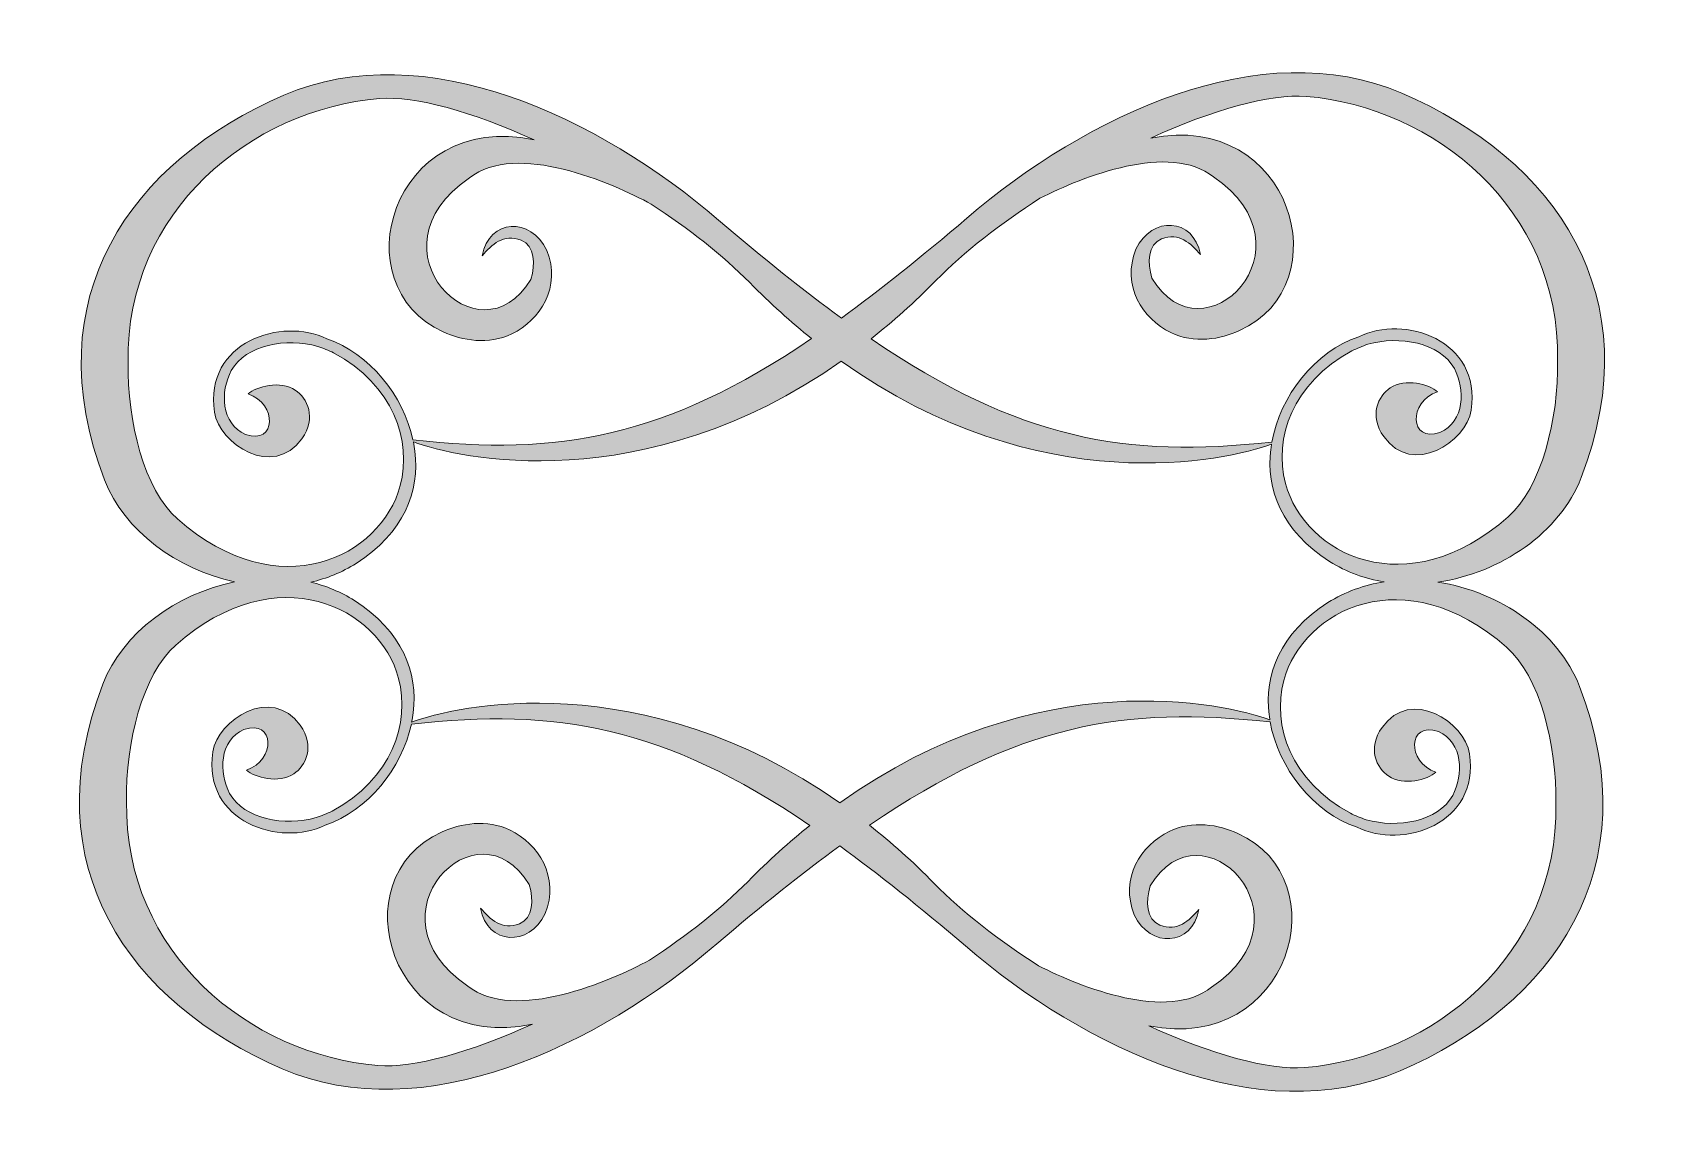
# Model space of a CAD drawing. Header units: inches. Extents: x -226 to 821, y 65 to 776.
import ezdxf

# ---------------------------------------------------------------- set-up
doc = ezdxf.new("R2010")
doc.units = ezdxf.units.IN
doc.header["$MEASUREMENT"] = 0
doc.layers.add('图层 1', color=7, linetype='Continuous')

msp = doc.modelspace()

# ---------------------------------------------------------------- hatches: boundary and pattern name
at = {"layer": '图层 1', "true_color": 0xffffff}
h = msp.add_hatch(color=7, dxfattribs=at)
h.dxf.hatch_style = 2
edge = h.paths.add_edge_path()
edge.add_spline(control_points=[(682.5, 420.4), (722.8, 426.3), (761.3, 452.3), (775, 487.9), (820.5, 605.4), (758, 693.8), (659.1, 736.3), (568, 775.5), (455.3, 721.7), (378.2, 655.6), (348.7, 630.3), (321.9, 609), (297.1, 591), (272.8, 608.7), (246.6, 629.6), (217.8, 654.3), (140.8, 720.3), (28.1, 774.2), (-63, 735), (-161.9, 692.4), (-224.4, 604), (-178.9, 486.5), (-166.2, 453.4), (-132.1, 428.7), (-94.9, 420.6), (-132.5, 412.8), (-167.1, 387.9), (-180, 354.5), (-225.5, 237), (-163, 148.6), (-64.1, 106), (27, 66.8), (139.7, 120.7), (216.7, 186.8), (245.5, 211.4), (271.7, 232.3), (296, 250), (320.9, 232), (347.6, 210.7), (377.2, 185.4), (454.2, 119.3), (566.9, 65.5), (658, 104.7), (756.9, 147.2), (819.5, 235.6), (773.9, 353.1), (760.3, 388.4), (722.4, 414.2), (682.5, 420.4)], knot_values=[0, 0, 0, 0, 1, 1, 1, 2, 2, 2, 3, 3, 3, 4, 4, 4, 5, 5, 5, 6, 6, 6, 7, 7, 7, 8, 8, 8, 9, 9, 9, 10, 10, 10, 11, 11, 11, 12, 12, 12, 13, 13, 13, 14, 14, 14, 15, 15, 15, 16, 16, 16, 16], degree=3, periodic=1)
edge = h.paths.add_edge_path()
edge.add_spline(control_points=[(573.5, 334.6), (573.6, 333.6), (573.8, 332.5), (573.9, 331.4), (545.1, 342.3), (424.1, 369.1), (296, 277.9), (167.9, 367.8), (47.4, 340.6), (19.5, 329.9), (19.9, 331.9), (20.2, 333.9), (20.5, 336), (23.7, 361.8), (13.7, 388.7), (-17.5, 408.5), (-26.2, 414.1), (-35.8, 418), (-45.7, 420.4), (-35.4, 422.7), (-25.5, 426.7), (-16.4, 432.5), (14.7, 452.3), (24.8, 479.2), (21.5, 505), (21.3, 507), (21, 509.1), (20.6, 511.1), (48.5, 500.4), (168.9, 473.1), (297, 563.1), (425.2, 471.9), (546.2, 498.7), (575, 509.6), (574.9, 508.5), (574.7, 507.5), (574.5, 506.4), (571.3, 480.6), (581.3, 453.7), (612.5, 433.8), (623.3, 426.9), (635.4, 422.6), (647.8, 420.6), (635, 418.6), (622.6, 414.3), (611.4, 407.2), (580.3, 387.3), (570.2, 360.4), (573.5, 334.6)], knot_values=[0, 0, 0, 0, 1, 1, 1, 2, 2, 2, 3, 3, 3, 4, 4, 4, 5, 5, 5, 6, 6, 6, 7, 7, 7, 8, 8, 8, 9, 9, 9, 10, 10, 10, 11, 11, 11, 12, 12, 12, 13, 13, 13, 14, 14, 14, 15, 15, 15, 16, 16, 16, 16], degree=3, periodic=1)
edge = h.paths.add_edge_path()
edge.add_spline(control_points=[(358.2, 615.3), (376.4, 633.8), (399.9, 652), (425.4, 668.4), (453.3, 682.6), (509.1, 704.6), (537.4, 682.3), (605.1, 636.7), (530.8, 561.2), (497.7, 616.8), (494.6, 626.8), (495, 638.4), (504, 642.1), (515.2, 646.7), (522.9, 639.1), (529, 632.1), (524.7, 656), (497.7, 657.2), (487.4, 635.5), (477.8, 611.8), (491.8, 590.5), (509.9, 581.6), (525, 574.2), (542.2, 577.4), (554.3, 582.9), (620, 612.5), (588.3, 725.2), (496.9, 707.3), (536.8, 725.4), (574.2, 736.1), (597.3, 734.2), (680.1, 727.3), (761.4, 661.6), (759.8, 563.7), (760.5, 525.8), (749.2, 481.3), (727.9, 462.6), (662.4, 405.1), (596.3, 438), (584, 484.2), (576.3, 513.2), (588.4, 548.9), (626.9, 569.9), (630.2, 571.4), (633.6, 572.8), (637.2, 574.1), (657.5, 579.8), (683.6, 575.2), (693.1, 558.5), (700.3, 544.9), (699.8, 524.3), (683.8, 517.1), (663.8, 510.3), (663.3, 536.9), (682.2, 543.4), (676.9, 548.3), (661.3, 552.2), (651.7, 545.9), (643.8, 540.7), (637.9, 528.1), (647.5, 514.4), (665.9, 488.4), (700.9, 510.7), (704, 531.6), (710.7, 576.9), (660.4, 593.5), (631.3, 578.9), (603.1, 569.5), (580.3, 540.4), (575.2, 510.9), (480.6, 500.5), (412.1, 512.4), (316.3, 577.6), (330.3, 588.6), (344.3, 601.1), (358.2, 615.3)], knot_values=[0, 0, 0, 0, 1, 1, 1, 2, 2, 2, 3, 3, 3, 4, 4, 4, 5, 5, 5, 6, 6, 6, 7, 7, 7, 8, 8, 8, 9, 9, 9, 10, 10, 10, 11, 11, 11, 12, 12, 12, 13, 13, 13, 14, 14, 14, 15, 15, 15, 16, 16, 16, 17, 17, 17, 18, 18, 18, 19, 19, 19, 20, 20, 20, 21, 21, 21, 22, 22, 22, 23, 23, 23, 24, 24, 24, 25, 25, 25, 25], degree=3, periodic=1)
edge = h.paths.add_edge_path()
edge.add_spline(control_points=[(-163.7, 562.3), (-165.3, 660.3), (-84, 725.9), (-1.2, 732.8), (21.7, 734.7), (58.9, 724.1), (98.6, 706.2), (6.1, 725.4), (-26.2, 611.8), (39.9, 582.1), (52, 576.6), (69.2, 573.4), (84.2, 580.8), (102.4, 589.7), (116.4, 611), (106.8, 634.7), (96.5, 656.4), (69.5, 655.2), (65.1, 631.3), (71.2, 638.3), (78.9, 645.9), (90.2, 641.3), (99.1, 637.6), (99.5, 626), (96.5, 616), (63.3, 560.4), (-11, 635.9), (56.8, 681.5), (87.1, 705.4), (149.1, 678.3), (174.3, 664.6), (198.4, 648.9), (220.5, 631.5), (237.9, 613.9), (251.2, 600.3), (264.6, 588.4), (277.9, 577.7), (182.9, 513.5), (114.6, 501.9), (20.3, 512.3), (14.3, 540.9), (-7.9, 568.4), (-35.2, 577.5), (-64.4, 592.1), (-114.6, 575.5), (-107.9, 530.3), (-104.9, 509.4), (-69.8, 487.1), (-51.4, 513), (-41.8, 526.7), (-47.8, 539.3), (-55.7, 544.5), (-65.2, 550.8), (-80.8, 546.9), (-86.2, 542), (-67.2, 535.5), (-67.7, 509), (-87.8, 515.7), (-103.7, 522.9), (-104.3, 543.5), (-97, 557.1), (-87.5, 573.8), (-61.4, 578.5), (-41.2, 572.7), (-37.6, 571.5), (-34.1, 570.1), (-30.9, 568.6), (7.7, 547.5), (19.8, 511.8), (12.1, 482.8), (-0.2, 436.6), (-66.3, 403.7), (-131.8, 461.2), (-153.2, 480), (-164.4, 524.5), (-163.7, 562.3)], knot_values=[0, 0, 0, 0, 1, 1, 1, 2, 2, 2, 3, 3, 3, 4, 4, 4, 5, 5, 5, 6, 6, 6, 7, 7, 7, 8, 8, 8, 9, 9, 9, 10, 10, 10, 11, 11, 11, 12, 12, 12, 13, 13, 13, 14, 14, 14, 15, 15, 15, 16, 16, 16, 17, 17, 17, 18, 18, 18, 19, 19, 19, 20, 20, 20, 21, 21, 21, 22, 22, 22, 23, 23, 23, 24, 24, 24, 25, 25, 25, 25], degree=3, periodic=1)
edge = h.paths.add_edge_path()
edge.add_spline(control_points=[(236.8, 227.1), (219.5, 209.5), (197.3, 192.1), (173.2, 176.3), (148, 162.7), (86.1, 135.6), (55.7, 159.5), (-12, 205.1), (62.3, 280.6), (95.4, 225), (98.5, 215), (98, 203.4), (89.1, 199.7), (77.9, 195.1), (70.2, 202.7), (64, 209.8), (68.4, 185.8), (95.4, 184.6), (105.7, 206.3), (115.3, 230), (101.3, 251.3), (83.1, 260.2), (68.1, 267.6), (50.9, 264.4), (38.8, 258.9), (-27.3, 229.2), (5.1, 115.6), (97.5, 134.8), (57.8, 116.9), (20.6, 106.2), (-2.3, 108.2), (-85.1, 115), (-166.3, 180.8), (-164.7, 278.7), (-165.5, 316.5), (-154.2, 361), (-132.9, 379.8), (-67.4, 437.3), (-1.2, 404.4), (11, 358.2), (18.7, 329.2), (6.6, 293.5), (-31.9, 272.4), (-35.2, 270.9), (-38.6, 269.5), (-42.2, 268.3), (-62.5, 262.5), (-88.6, 267.2), (-98.1, 283.9), (-105.3, 297.4), (-104.8, 318.1), (-88.9, 325.3), (-68.7, 332), (-68.3, 305.5), (-87.2, 299), (-81.9, 294.1), (-66.3, 290.2), (-56.7, 296.5), (-48.8, 301.7), (-42.8, 314.3), (-52.5, 328), (-70.9, 353.9), (-105.9, 331.6), (-109, 310.7), (-115.7, 265.5), (-65.4, 248.9), (-36.3, 263.5), (-8.9, 272.6), (13.3, 300.1), (19.3, 328.7), (113.6, 339.1), (181.8, 327.5), (276.8, 263.3), (263.5, 252.6), (250.1, 240.7), (236.8, 227.1)], knot_values=[0, 0, 0, 0, 1, 1, 1, 2, 2, 2, 3, 3, 3, 4, 4, 4, 5, 5, 5, 6, 6, 6, 7, 7, 7, 8, 8, 8, 9, 9, 9, 10, 10, 10, 11, 11, 11, 12, 12, 12, 13, 13, 13, 14, 14, 14, 15, 15, 15, 16, 16, 16, 17, 17, 17, 18, 18, 18, 19, 19, 19, 20, 20, 20, 21, 21, 21, 22, 22, 22, 23, 23, 23, 24, 24, 24, 25, 25, 25, 25], degree=3, periodic=1)
edge = h.paths.add_edge_path()
edge.add_spline(control_points=[(596.2, 106.8), (573.2, 104.9), (535.8, 115.6), (495.8, 133.7), (587.3, 115.8), (619, 228.5), (553.2, 258.1), (541.1, 263.6), (523.9, 266.8), (508.9, 259.4), (490.7, 250.5), (476.7, 229.2), (486.3, 205.5), (496.6, 183.8), (523.6, 185), (528, 208.9), (521.9, 201.9), (514.1, 194.3), (502.9, 198.9), (494, 202.6), (493.5, 214.1), (496.6, 224.2), (529.7, 279.8), (604.1, 204.3), (536.3, 158.7), (508, 136.4), (452.3, 158.4), (424.4, 172.6), (398.9, 189), (375.3, 207.2), (357.1, 225.8), (343.2, 239.9), (329.2, 252.4), (315.3, 263.4), (411.1, 328.6), (479.5, 340.5), (574.1, 330.1), (579.2, 300.6), (602, 271.5), (630.2, 262.1), (659.4, 247.5), (709.6, 264.1), (702.9, 309.4), (699.9, 330.3), (664.8, 352.6), (646.4, 326.6), (636.8, 312.9), (642.7, 300.3), (650.7, 295.1), (660.2, 288.8), (675.8, 292.7), (681.2, 297.6), (662.2, 304.1), (662.7, 330.7), (682.8, 323.9), (698.7, 316.7), (699.2, 296.1), (692, 282.5), (682.5, 265.8), (656.4, 261.2), (636.2, 266.9), (632.5, 268.2), (629.1, 269.5), (625.9, 271.1), (587.3, 292.1), (575.2, 327.8), (582.9, 356.8), (595.2, 403), (661.3, 435.9), (726.8, 378.4), (748.2, 359.7), (759.4, 315.2), (758.7, 277.3), (760.3, 179.4), (679, 113.7), (596.2, 106.8)], knot_values=[0, 0, 0, 0, 1, 1, 1, 2, 2, 2, 3, 3, 3, 4, 4, 4, 5, 5, 5, 6, 6, 6, 7, 7, 7, 8, 8, 8, 9, 9, 9, 10, 10, 10, 11, 11, 11, 12, 12, 12, 13, 13, 13, 14, 14, 14, 15, 15, 15, 16, 16, 16, 17, 17, 17, 18, 18, 18, 19, 19, 19, 20, 20, 20, 21, 21, 21, 22, 22, 22, 23, 23, 23, 24, 24, 24, 25, 25, 25, 25], degree=3, periodic=1)

# ---------------------------------------------------------------- linework, layer by layer
at = {"layer": '图层 1', "lineweight": 0}
for points, knots in [([(682.5, 420.4), (722.8, 426.3), (761.3, 452.3), (775, 487.9), (820.5, 605.4), (758, 693.8), (659.1, 736.3), (568, 775.5), (455.3, 721.7), (378.2, 655.6), (348.7, 630.3), (321.9, 609), (297.1, 591), (272.8, 608.7), (246.6, 629.6), (217.8, 654.3), (140.8, 720.3), (28.1, 774.2), (-63, 735), (-161.9, 692.4), (-224.4, 604), (-178.9, 486.5), (-166.2, 453.4), (-132.1, 428.7), (-94.9, 420.6), (-132.5, 412.8), (-167.1, 387.9), (-180, 354.5), (-225.5, 237), (-163, 148.6), (-64.1, 106), (27, 66.8), (139.7, 120.7), (216.7, 186.8), (245.5, 211.4), (271.7, 232.3), (296, 250), (320.9, 232), (347.6, 210.7), (377.2, 185.4), (454.2, 119.3), (566.9, 65.5), (658, 104.7), (756.9, 147.2), (819.5, 235.6), (773.9, 353.1), (760.3, 388.4), (722.4, 414.2), (682.5, 420.4)], [0, 0, 0, 0, 1, 1, 1, 2, 2, 2, 3, 3, 3, 4, 4, 4, 5, 5, 5, 6, 6, 6, 7, 7, 7, 8, 8, 8, 9, 9, 9, 10, 10, 10, 11, 11, 11, 12, 12, 12, 13, 13, 13, 14, 14, 14, 15, 15, 15, 16, 16, 16, 16]), ([(-163.7, 562.3), (-165.3, 660.3), (-84, 725.9), (-1.2, 732.8), (21.7, 734.7), (58.9, 724.1), (98.6, 706.2), (6.1, 725.4), (-26.2, 611.8), (39.9, 582.1), (52, 576.6), (69.2, 573.4), (84.2, 580.8), (102.4, 589.7), (116.4, 611), (106.8, 634.7), (96.5, 656.4), (69.5, 655.2), (65.1, 631.3), (71.2, 638.3), (78.9, 645.9), (90.2, 641.3), (99.1, 637.6), (99.5, 626), (96.5, 616), (63.3, 560.4), (-11, 635.9), (56.8, 681.5), (87.1, 705.4), (149.1, 678.3), (174.3, 664.6), (198.4, 648.9), (220.5, 631.5), (237.9, 613.9), (251.2, 600.3), (264.6, 588.4), (277.9, 577.7), (182.9, 513.5), (114.6, 501.9), (20.3, 512.3), (14.3, 540.9), (-7.9, 568.4), (-35.2, 577.5), (-64.4, 592.1), (-114.6, 575.5), (-107.9, 530.3), (-104.9, 509.4), (-69.8, 487.1), (-51.4, 513), (-41.8, 526.7), (-47.8, 539.3), (-55.7, 544.5), (-65.2, 550.8), (-80.8, 546.9), (-86.2, 542), (-67.2, 535.5), (-67.7, 509), (-87.8, 515.7), (-103.7, 522.9), (-104.3, 543.5), (-97, 557.1), (-87.5, 573.8), (-61.4, 578.5), (-41.2, 572.7), (-37.6, 571.5), (-34.1, 570.1), (-30.9, 568.6), (7.7, 547.5), (19.8, 511.8), (12.1, 482.8), (-0.2, 436.6), (-66.3, 403.7), (-131.8, 461.2), (-153.2, 480), (-164.4, 524.5), (-163.7, 562.3)], [0, 0, 0, 0, 1, 1, 1, 2, 2, 2, 3, 3, 3, 4, 4, 4, 5, 5, 5, 6, 6, 6, 7, 7, 7, 8, 8, 8, 9, 9, 9, 10, 10, 10, 11, 11, 11, 12, 12, 12, 13, 13, 13, 14, 14, 14, 15, 15, 15, 16, 16, 16, 17, 17, 17, 18, 18, 18, 19, 19, 19, 20, 20, 20, 21, 21, 21, 22, 22, 22, 23, 23, 23, 24, 24, 24, 25, 25, 25, 25]), ([(358.2, 615.3), (376.4, 633.8), (399.9, 652), (425.4, 668.4), (453.3, 682.6), (509.1, 704.6), (537.4, 682.3), (605.1, 636.7), (530.8, 561.2), (497.7, 616.8), (494.6, 626.8), (495, 638.4), (504, 642.1), (515.2, 646.7), (522.9, 639.1), (529, 632.1), (524.7, 656), (497.7, 657.2), (487.4, 635.5), (477.8, 611.8), (491.8, 590.5), (509.9, 581.6), (525, 574.2), (542.2, 577.4), (554.3, 582.9), (620, 612.5), (588.3, 725.2), (496.9, 707.3), (536.8, 725.4), (574.2, 736.1), (597.3, 734.2), (680.1, 727.3), (761.4, 661.6), (759.8, 563.7), (760.5, 525.8), (749.2, 481.3), (727.9, 462.6), (662.4, 405.1), (596.3, 438), (584, 484.2), (576.3, 513.2), (588.4, 548.9), (626.9, 569.9), (630.2, 571.4), (633.6, 572.8), (637.2, 574.1), (657.5, 579.8), (683.6, 575.2), (693.1, 558.5), (700.3, 544.9), (699.8, 524.3), (683.8, 517.1), (663.8, 510.3), (663.3, 536.9), (682.2, 543.4), (676.9, 548.3), (661.3, 552.2), (651.7, 545.9), (643.8, 540.7), (637.9, 528.1), (647.5, 514.4), (665.9, 488.4), (700.9, 510.7), (704, 531.6), (710.7, 576.9), (660.4, 593.5), (631.3, 578.9), (603.1, 569.5), (580.3, 540.4), (575.2, 510.9), (480.6, 500.5), (412.1, 512.4), (316.3, 577.6), (330.3, 588.6), (344.3, 601.1), (358.2, 615.3)], [0, 0, 0, 0, 1, 1, 1, 2, 2, 2, 3, 3, 3, 4, 4, 4, 5, 5, 5, 6, 6, 6, 7, 7, 7, 8, 8, 8, 9, 9, 9, 10, 10, 10, 11, 11, 11, 12, 12, 12, 13, 13, 13, 14, 14, 14, 15, 15, 15, 16, 16, 16, 17, 17, 17, 18, 18, 18, 19, 19, 19, 20, 20, 20, 21, 21, 21, 22, 22, 22, 23, 23, 23, 24, 24, 24, 25, 25, 25, 25]), ([(573.5, 334.6), (573.6, 333.6), (573.8, 332.5), (573.9, 331.4), (545.1, 342.3), (424.1, 369.1), (296, 277.9), (167.9, 367.8), (47.4, 340.6), (19.5, 329.9), (19.9, 331.9), (20.2, 333.9), (20.5, 336), (23.7, 361.8), (13.7, 388.7), (-17.5, 408.5), (-26.2, 414.1), (-35.8, 418), (-45.7, 420.4), (-35.4, 422.7), (-25.5, 426.7), (-16.4, 432.5), (14.7, 452.3), (24.8, 479.2), (21.5, 505), (21.3, 507), (21, 509.1), (20.6, 511.1), (48.5, 500.4), (168.9, 473.1), (297, 563.1), (425.2, 471.9), (546.2, 498.7), (575, 509.6), (574.9, 508.5), (574.7, 507.5), (574.5, 506.4), (571.3, 480.6), (581.3, 453.7), (612.5, 433.8), (623.3, 426.9), (635.4, 422.6), (647.8, 420.6), (635, 418.6), (622.6, 414.3), (611.4, 407.2), (580.3, 387.3), (570.2, 360.4), (573.5, 334.6)], [0, 0, 0, 0, 1, 1, 1, 2, 2, 2, 3, 3, 3, 4, 4, 4, 5, 5, 5, 6, 6, 6, 7, 7, 7, 8, 8, 8, 9, 9, 9, 10, 10, 10, 11, 11, 11, 12, 12, 12, 13, 13, 13, 14, 14, 14, 15, 15, 15, 16, 16, 16, 16]), ([(236.8, 227.1), (219.5, 209.5), (197.3, 192.1), (173.2, 176.3), (148, 162.7), (86.1, 135.6), (55.7, 159.5), (-12, 205.1), (62.3, 280.6), (95.4, 225), (98.5, 215), (98, 203.4), (89.1, 199.7), (77.9, 195.1), (70.2, 202.7), (64, 209.8), (68.4, 185.8), (95.4, 184.6), (105.7, 206.3), (115.3, 230), (101.3, 251.3), (83.1, 260.2), (68.1, 267.6), (50.9, 264.4), (38.8, 258.9), (-27.3, 229.2), (5.1, 115.6), (97.5, 134.8), (57.8, 116.9), (20.6, 106.2), (-2.3, 108.2), (-85.1, 115), (-166.3, 180.8), (-164.7, 278.7), (-165.5, 316.5), (-154.2, 361), (-132.9, 379.8), (-67.4, 437.3), (-1.2, 404.4), (11, 358.2), (18.7, 329.2), (6.6, 293.5), (-31.9, 272.4), (-35.2, 270.9), (-38.6, 269.5), (-42.2, 268.3), (-62.5, 262.5), (-88.6, 267.2), (-98.1, 283.9), (-105.3, 297.4), (-104.8, 318.1), (-88.9, 325.3), (-68.7, 332), (-68.3, 305.5), (-87.2, 299), (-81.9, 294.1), (-66.3, 290.2), (-56.7, 296.5), (-48.8, 301.7), (-42.8, 314.3), (-52.5, 328), (-70.9, 353.9), (-105.9, 331.6), (-109, 310.7), (-115.7, 265.5), (-65.4, 248.9), (-36.3, 263.5), (-8.9, 272.6), (13.3, 300.1), (19.3, 328.7), (113.6, 339.1), (181.8, 327.5), (276.8, 263.3), (263.5, 252.6), (250.1, 240.7), (236.8, 227.1)], [0, 0, 0, 0, 1, 1, 1, 2, 2, 2, 3, 3, 3, 4, 4, 4, 5, 5, 5, 6, 6, 6, 7, 7, 7, 8, 8, 8, 9, 9, 9, 10, 10, 10, 11, 11, 11, 12, 12, 12, 13, 13, 13, 14, 14, 14, 15, 15, 15, 16, 16, 16, 17, 17, 17, 18, 18, 18, 19, 19, 19, 20, 20, 20, 21, 21, 21, 22, 22, 22, 23, 23, 23, 24, 24, 24, 25, 25, 25, 25]), ([(596.2, 106.8), (573.2, 104.9), (535.8, 115.6), (495.8, 133.7), (587.3, 115.8), (619, 228.5), (553.2, 258.1), (541.1, 263.6), (523.9, 266.8), (508.9, 259.4), (490.7, 250.5), (476.7, 229.2), (486.3, 205.5), (496.6, 183.8), (523.6, 185), (528, 208.9), (521.9, 201.9), (514.1, 194.3), (502.9, 198.9), (494, 202.6), (493.5, 214.1), (496.6, 224.2), (529.7, 279.8), (604.1, 204.3), (536.3, 158.7), (508, 136.4), (452.3, 158.4), (424.4, 172.6), (398.9, 189), (375.3, 207.2), (357.1, 225.8), (343.2, 239.9), (329.2, 252.4), (315.3, 263.4), (411.1, 328.6), (479.5, 340.5), (574.1, 330.1), (579.2, 300.6), (602, 271.5), (630.2, 262.1), (659.4, 247.5), (709.6, 264.1), (702.9, 309.4), (699.9, 330.3), (664.8, 352.6), (646.4, 326.6), (636.8, 312.9), (642.7, 300.3), (650.7, 295.1), (660.2, 288.8), (675.8, 292.7), (681.2, 297.6), (662.2, 304.1), (662.7, 330.7), (682.8, 323.9), (698.7, 316.7), (699.2, 296.1), (692, 282.5), (682.5, 265.8), (656.4, 261.2), (636.2, 266.9), (632.5, 268.2), (629.1, 269.5), (625.9, 271.1), (587.3, 292.1), (575.2, 327.8), (582.9, 356.8), (595.2, 403), (661.3, 435.9), (726.8, 378.4), (748.2, 359.7), (759.4, 315.2), (758.7, 277.3), (760.3, 179.4), (679, 113.7), (596.2, 106.8)], [0, 0, 0, 0, 1, 1, 1, 2, 2, 2, 3, 3, 3, 4, 4, 4, 5, 5, 5, 6, 6, 6, 7, 7, 7, 8, 8, 8, 9, 9, 9, 10, 10, 10, 11, 11, 11, 12, 12, 12, 13, 13, 13, 14, 14, 14, 15, 15, 15, 16, 16, 16, 17, 17, 17, 18, 18, 18, 19, 19, 19, 20, 20, 20, 21, 21, 21, 22, 22, 22, 23, 23, 23, 24, 24, 24, 25, 25, 25, 25])]:
    msp.add_open_spline(points, degree=3, knots=knots, dxfattribs=at)

doc.saveas('drawing.dxf')
